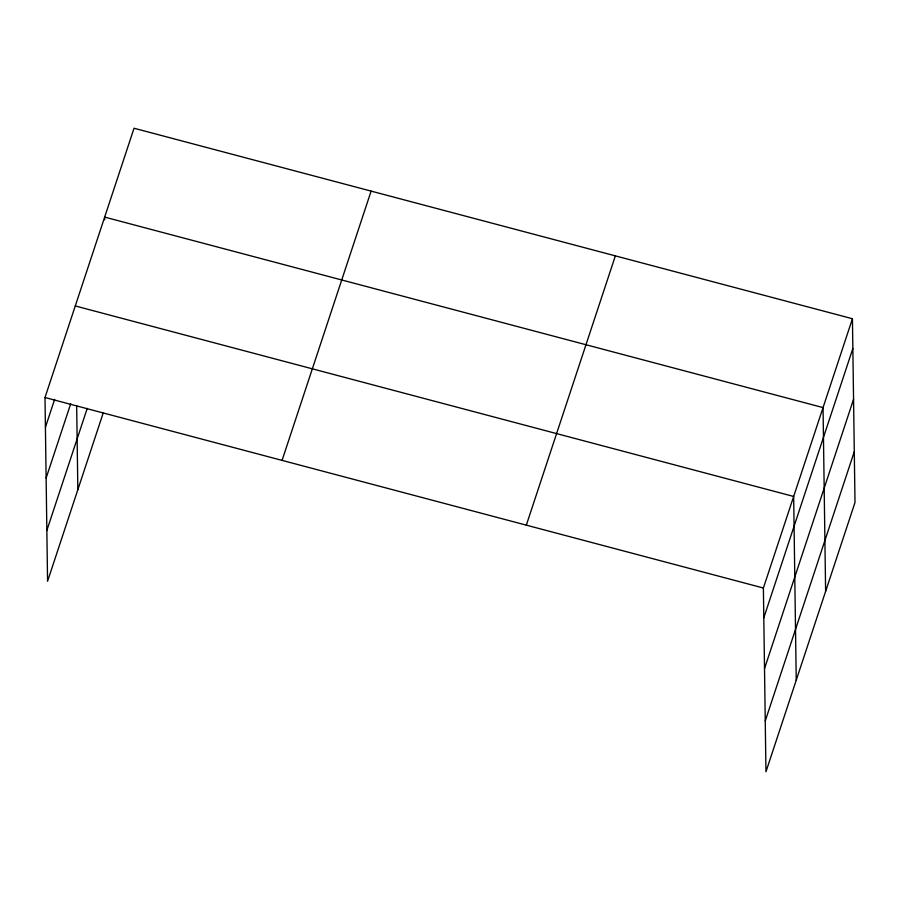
<?xml version="1.0" encoding="UTF-8"?>
<svg xmlns="http://www.w3.org/2000/svg" width="900" height="900" viewBox="0 0 900 900"><rect width="100%" height="100%" fill="white"/><g stroke="black" fill="none" stroke-linecap="round" stroke-linejoin="round"><path stroke-width="1.35" d="M103.275 412.785L47.565 581.265L45 397.519L134.044 128.239L852.435 318.735L855 502.481L765.956 771.761L763.391 588.015L852.435 318.735M45.416 427.264L54.63 399.397M46.125 478.08L70.695 403.774M46.856 530.438L87.221 408.386M282.071 460.384L371.115 191.104M526.32 525.15L615.364 255.87M763.808 617.76L852.851 348.48M764.516 668.587L853.56 399.308M765.248 720.945L854.291 451.665M75.274 305.955L793.665 496.463L796.23 680.209M45 397.519L763.391 588.015M825.615 591.345L823.05 407.599L104.659 217.102L104.692 219.803M76.669 405.821L77.839 489.701"/></g></svg>
